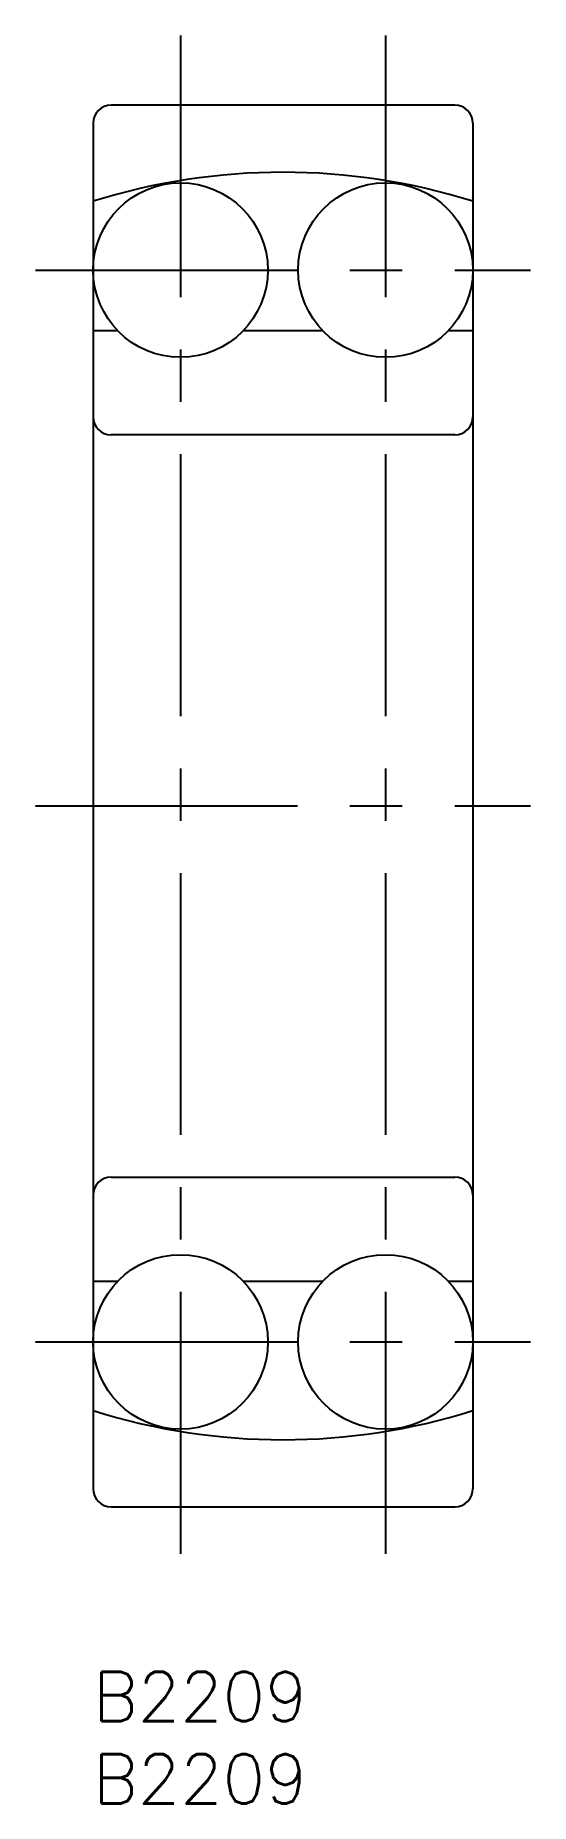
# Model space of a CAD drawing. Extents: x -3 to 26, y -8 to 99.
import ezdxf

# ---------------------------------------------------------------- set-up
doc = ezdxf.new("R2010")
doc.units = 0
doc.header["$LTSCALE"] = 0.5
doc.linetypes.add('CENTER', pattern=[50.8, 31.75, -6.35, 6.35, -6.35])
for name, color, linetype in [('MSM_CENTER', 1, 'CENTER'), ('MSM_CONTINUOUS', 7, 'CONTINUOUS'), ('MSM_PART_NUMBER', 7, 'CONTINUOUS')]:
    doc.layers.add(name, color=color, linetype=linetype)
doc.styles.get("Standard").update_dxf_attribs({"font": 'txt.shx', "height": 3, "bigfont": 'bigfont.shx'})

msp = doc.modelspace()

# ---------------------------------------------------------------- linework, layer by layer
at = {"layer": 'MSM_CENTER'}
for p, q in [((5.29, 99.23), (5.29, 5.77)), ((17.71, 99.23), (17.71, 5.77)), ((-3.5, 85), (26.5, 85)), ((-3.5, 52.5), (26.5, 52.5)), ((-3.5, 20), (26.5, 20))]:
    msp.add_line(p, q, dxfattribs=at)
at = {"layer": 'MSM_CONTINUOUS'}
for p, q in [((21.9, 95), (1.1, 95)), ((0, 93.9), (0, 11.1)), ((23, 93.9), (23, 11.1)), ((1.49, 81.32), (0, 81.32)), ((13.91, 81.32), (9.09, 81.32)), ((23, 81.32), (21.51, 81.32)), ((21.9, 75), (1.1, 75)), ((1.1, 30), (21.9, 30)), ((0, 23.68), (1.49, 23.68)), ((9.09, 23.68), (13.91, 23.68)), ((21.51, 23.68), (23, 23.68)), ((1.1, 10), (21.9, 10))]:
    msp.add_line(p, q, dxfattribs=at)
for centre in [(5.29, 85), (17.71, 85), (5.29, 20), (17.71, 20)]:
    msp.add_circle(centre, 5.29, dxfattribs=at)
for centre, radius, start, end in [((1.1, 93.9), 1.1, 90, 180), ((21.9, 93.9), 1.1, 360, 90), ((11.5, 52.5), 38.43, 72.5868, 107.4132), ((1.1, 76.1), 1.1, 180, 270), ((21.9, 76.1), 1.1, 270, 0), ((1.1, 28.9), 1.1, 90, 180), ((21.9, 28.9), 1.1, 0, 90), ((11.5, 52.5), 38.43, 252.5868, 287.4132), ((1.1, 11.1), 1.1, 180, 270), ((21.9, 11.1), 1.1, 270, 0)]:
    msp.add_arc(centre, radius, start, end, dxfattribs=at)

# ---------------------------------------------------------------- texts
at = {"layer": 'MSM_PART_NUMBER'}
for p in [(0, -3), (0, -8)]:
    msp.add_text('B2209', height=3, dxfattribs=at).set_placement(p)

doc.saveas('drawing.dxf')
